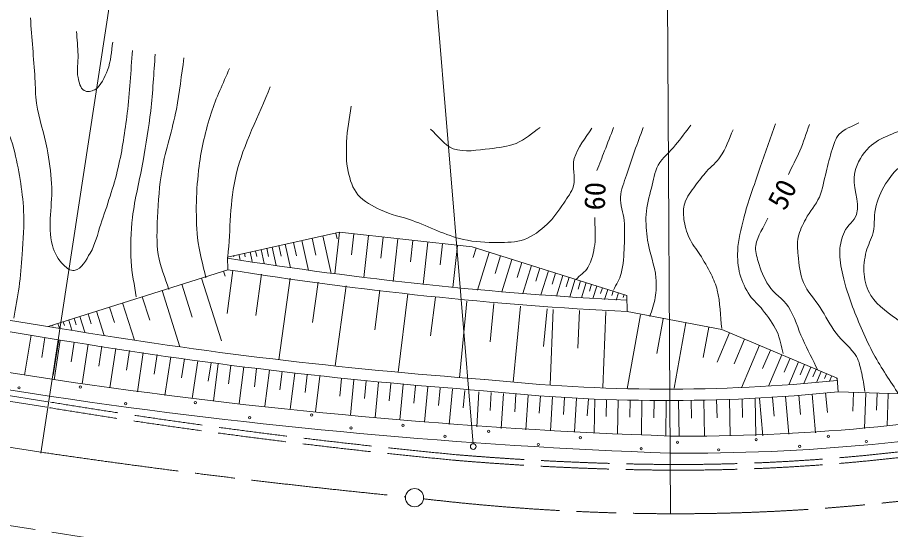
# Model space of a CAD drawing. Units: millimetres, scale not verified. Extents: x 40000 to 680000, y 20000 to 380000.
# Drawn here: x 234458 to 311257, y 271238 to 316295 of the extents above; entities that cross this region are included whole.
import ezdxf
from ezdxf.enums import TextEntityAlignment as Align

# ---------------------------------------------------------------- set-up
doc = ezdxf.new("R2010")
doc.units = ezdxf.units.MM
doc.header["$LTSCALE"] = 1000
doc.linetypes.add('CHAIN', pattern=[18.5, 12, -1.5, 3.5, -1.5])
doc.linetypes.add('DASHED', pattern=[7.5, 6, -1.5])
for name, color, linetype, lineweight in [('M-BGD', 7, 'Continuous', 13), ('M-BMK', 2, 'CHAIN', 13), ('M-BMK-SRVR', 3, 'Continuous', 13), ('M-STR-HTXT', 7, 'Continuous', 13), ('M-STR-STRC', 7, 'Continuous', 13)]:
    doc.layers.add(name, color=color, linetype=linetype, lineweight=lineweight)
doc.styles.add('ＭＳ ゴシック', font='')
doc.styles.get('ＭＳ ゴシック').set_extended_font_data('MS Gothic')

msp = doc.modelspace()

# ---------------------------------------------------------------- linework, layer by layer
at = {"layer": 'M-BGD'}
for p, q in [((262778, 297397), (252930, 295201)), ((262778, 297397), (262372, 293746)), ((262469, 297328), (262580, 296825)), ((274455, 296099), (262778, 297397)), ((264055, 297255), (263851, 295417)), ((190117, 296631), (238385, 288902)), ((258740, 296507), (259000, 295328)), ((259471, 296668), (260050, 294039)), ((260391, 296871), (260718, 295386)), ((261311, 297073), (262040, 293764)), ((265333, 297113), (264922, 293412)), ((266628, 296969), (266421, 295106)), ((267923, 296825), (267506, 293074)), ((269236, 296679), (269027, 294803)), ((270549, 296533), (270133, 292795)), ((189984, 295733), (238225, 287915)), ((255405, 295772), (255518, 295256)), ((255893, 295880), (256164, 294649)), ((256381, 295987), (256539, 295272)), ((256870, 296095), (257228, 294467)), ((257439, 296220), (257644, 295291)), ((258009, 296346), (258469, 294258)), ((271857, 296388), (271650, 294526)), ((273165, 296242), (272753, 292533)), ((288063, 291840), (274455, 296099)), ((274798, 295992), (274541, 295168)), ((252930, 295201), (252963, 294103)), ((252963, 295234), (252972, 295194)), ((253452, 295342), (253478, 295222)), ((253940, 295449), (254036, 295012)), ((254428, 295557), (254498, 295239)), ((254916, 295664), (255100, 294830)), ((275960, 295628), (274921, 292310)), ((276959, 295315), (276476, 293772)), ((277959, 295003), (277065, 292147)), ((278819, 294733), (278403, 293405)), ((279679, 294464), (278910, 292007)), ((280419, 294233), (280061, 293090)), ((252963, 294103), (237165, 289099)), ((252576, 293980), (252722, 293519)), ((253416, 294041), (252894, 290237)), ((255927, 293696), (255430, 290075)), ((281159, 294001), (280497, 291887)), ((281794, 293802), (281487, 292819)), ((282430, 293603), (281862, 291786)), ((282976, 293432), (282712, 292588)), ((181930, 293150), (237675, 284426)), ((248910, 292819), (249826, 289927)), ((250645, 293369), (252392, 287852)), ((258438, 293352), (257453, 286177)), ((260902, 293014), (260414, 289460)), ((263366, 292676), (262400, 285636)), ((283522, 293262), (283034, 291702)), ((283999, 293112), (283773, 292389)), ((284476, 292963), (284059, 291629)), ((284953, 292814), (284762, 292203)), ((285430, 292664), (285083, 291555)), ((179405, 292027), (237443, 282944)), ((247175, 292270), (248745, 287313)), ((266338, 292298), (265901, 288799)), ((268800, 291990), (267934, 285057)), ((285908, 292515), (285752, 292017)), ((286385, 292366), (286108, 291482)), ((286862, 292216), (286741, 291831)), ((287339, 292067), (287133, 291408)), ((287816, 291918), (287731, 291644)), ((288096, 290410), (288063, 291840)), ((243705, 291171), (244739, 287905)), ((245440, 291720), (246094, 289656)), ((271227, 291687), (270800, 288268)), ((273990, 291341), (273339, 284597)), ((276350, 291114), (276026, 287755)), ((241419, 290447), (242092, 288322)), ((242562, 290809), (242989, 289461)), ((278711, 290886), (278065, 284195)), ((281052, 290660), (280733, 287345)), ((281575, 290610), (281305, 283983)), ((283894, 290515), (283758, 287188)), ((286214, 290420), (285941, 283737)), ((296413, 288846), (288096, 290410)), ((238965, 289669), (239249, 288771)), ((239448, 289823), (239629, 289253)), ((239932, 289976), (240370, 288594)), ((240675, 290211), (240953, 289335)), ((289254, 290135), (288082, 283624)), ((291258, 289774), (290708, 286714)), ((237535, 289217), (237564, 289124)), ((238011, 289368), (238145, 288945)), ((238488, 289519), (238593, 289188)), ((293263, 289413), (292232, 283687)), ((295267, 289053), (294787, 286386)), ((306560, 284554), (296413, 288846)), ((235650, 288332), (235083, 284832)), ((236875, 288133), (236592, 286387)), ((297102, 288555), (296011, 285977)), ((298409, 288002), (297490, 285829)), ((238100, 287935), (237595, 284817)), ((238225, 287915), (237698, 284424)), ((239446, 287730), (239183, 285988)), ((240668, 287546), (240142, 284067)), ((241885, 287362), (241623, 285626)), ((299716, 287449), (298136, 283714)), ((243103, 287178), (242579, 283712)), ((244316, 286994), (244054, 285264)), ((245529, 286811), (245007, 283357)), ((246738, 286629), (246477, 284904)), ((300701, 287033), (300009, 285395)), ((301687, 286616), (300521, 283861)), ((247947, 286446), (247433, 283042)), ((249138, 286266), (248885, 284589)), ((250330, 286086), (249830, 282781)), ((251486, 285911), (251240, 284282)), ((252098, 285819), (251701, 282577)), ((302420, 286305), (301899, 285074)), ((303154, 285995), (302302, 283980)), ((303698, 285765), (303312, 284853)), ((253233, 285680), (253035, 284066)), ((254368, 285541), (253974, 282329)), ((255492, 285403), (255296, 283805)), ((256616, 285266), (256226, 282083)), ((257730, 285129), (257536, 283545)), ((258843, 284993), (258457, 281840)), ((304242, 285535), (303627, 284082)), ((304702, 285340), (304422, 284679)), ((305163, 285146), (304754, 284179)), ((305623, 284951), (305441, 284519)), ((259947, 284858), (259755, 283289)), ((261050, 284723), (260668, 281603)), ((262966, 284517), (262817, 282965)), ((264052, 284412), (263755, 281311)), ((265138, 284308), (264989, 282759)), ((266223, 284204), (265926, 281106)), ((306084, 284756), (305884, 284284)), ((306544, 284561), (306518, 284499)), ((306660, 283357), (306560, 284554)), ((267307, 284100), (267159, 282552)), ((268392, 283996), (268095, 280902)), ((269475, 283892), (269326, 282346)), ((270558, 283788), (270261, 280697)), ((271640, 283684), (271491, 282140)), ((272721, 283581), (272425, 280493)), ((273802, 283477), (273654, 281934)), ((275054, 283357), (274852, 280264)), ((276137, 283286), (276035, 281724)), ((277219, 283215), (277017, 280114)), ((278305, 283144), (278204, 281605)), ((279390, 283073), (279190, 280018)), ((280460, 283003), (280361, 281487)), ((281529, 282934), (281332, 279922)), ((282583, 282865), (282486, 281370)), ((283637, 282796), (283443, 279828)), ((284676, 282728), (284579, 281255)), ((285235, 282691), (285189, 279751)), ((286264, 282675), (286241, 281192)), ((287293, 282659), (287246, 279664)), ((288341, 282643), (288317, 281131)), ((289389, 282627), (289342, 279575)), ((293722, 282629), (293756, 281051)), ((294834, 282653), (294902, 279477)), ((295959, 282677), (295993, 281079)), ((297084, 282701), (297153, 279486)), ((298210, 282725), (298244, 281108)), ((299335, 282749), (299405, 279494)), ((299740, 282758), (300022, 279496)), ((300882, 282857), (301025, 281202)), ((302023, 282955), (302312, 279617)), ((303192, 283057), (303337, 281372)), ((304360, 283158), (304654, 279759)), ((305550, 283261), (305698, 281546)), ((325990, 282758), (306660, 283357)), ((307991, 283306), (307928, 281657)), ((309085, 283264), (308966, 280137)), ((310072, 283227), (310015, 281740)), ((311059, 283189), (310951, 280370)), ((290458, 282610), (290434, 281070)), ((291526, 282594), (291477, 279484)), ((292611, 282605), (292678, 279469))]:
    msp.add_line(p, q, dxfattribs=at)
at = {"layer": 'M-BGD', "linetype": 'DASHED'}
for p, q in [((179327, 291533), (237366, 282450)), ((179250, 291039), (237289, 281956)), ((170796, 281430), (275861, 264995))]:
    msp.add_line(p, q, dxfattribs=at)
at = {"layer": 'M-BGD'}
msp.add_circle((274552, 278543), 250, dxfattribs=at)
for centre, radius, start, end in [((304798, 618271), 327286, 260.88178, 267.07069), ((304798, 618271), 328286, 260.91524, 267.0837), ((304806, 686241), 402853, 260.51067, 265.83205), ((304806, 686241), 403853, 260.51067, 265.83205), ((309035, 765708), 486543, 261.56474, 267.98267), ((291532, 431904), 148316, 263.81839, 275.81511), ((291532, 431904), 149316, 263.81839, 275.81511), ((309035, 765708), 488043, 261.56474, 267.98267), ((293537, 446747), 167288, 269.42903, 281.21642), ((293537, 446747), 168788, 269.42903, 281.52278)]:
    msp.add_arc(centre, radius, start, end, dxfattribs=at)
at = {"layer": 'M-BGD', "linetype": 'DASHED'}
for centre, radius, start, end in [((292484, 448463), 172003, 269.7644, 285.6061), ((292484, 448463), 171503, 269.7644, 285.6061), ((322727, 801111), 526138, 260.65408, 264.57675), ((322727, 801111), 525638, 260.65408, 264.57675), ((293812, 524222), 247770, 265.18297, 269.52881), ((293812, 524222), 247270, 265.18297, 269.52881)]:
    msp.add_arc(centre, radius, start, end, dxfattribs=at)
at = {"layer": 'M-BGD'}
for points, knots in [([(234133, 289844), (234288, 290754), (234478, 291658), (234598, 292572), (234724, 293522), (234804, 294478), (234865, 295434), (234946, 296718), (235077, 298008), (234998, 299293), (234885, 301131), (234591, 302966), (234133, 304749), (233839, 305891), (233310, 306959), (232935, 308076), (232461, 309486), (232055, 310917), (231604, 312335), (231364, 313090), (230996, 313814), (230872, 314597), (230710, 315627), (230872, 316682), (230872, 317724)], [0, 0, 0, 0, 1, 1, 1, 2, 2, 2, 3, 3, 3, 4, 4, 4, 5, 5, 5, 6, 6, 6, 7, 7, 7, 8, 8, 8, 8]), ([(235597, 316260), (235730, 314486), (235875, 312712), (235996, 310937), (236045, 310206), (236023, 309467), (236129, 308741), (236326, 307389), (236816, 306094), (237060, 304749), (237244, 303737), (237387, 302715), (237460, 301688), (237589, 299874), (237045, 297986), (237526, 296232), (237702, 295590), (238040, 294959), (238524, 294502), (238777, 294264), (239114, 293973), (239456, 294036), (240135, 294162), (240494, 294977), (240853, 295567), (241320, 296334), (241498, 297244), (241785, 298095), (242341, 299744), (242916, 301392), (243315, 303086), (243686, 304661), (243912, 306270), (244114, 307876), (244343, 309710), (244424, 311558), (244579, 313399)], [0, 0, 0, 0, 1, 1, 1, 2, 2, 2, 3, 3, 3, 4, 4, 4, 5, 5, 5, 6, 6, 6, 7, 7, 7, 8, 8, 8, 9, 9, 9, 10, 10, 10, 11, 11, 11, 12, 12, 12, 12]), ([(239655, 315063), (239700, 314375), (239766, 313689), (239788, 313000), (239810, 312335), (239643, 311653), (239788, 311004), (239879, 310597), (239961, 310083), (240321, 309873), (240589, 309715), (240984, 309781), (241252, 309939), (241846, 310288), (242126, 311030), (242384, 311669), (242696, 312444), (242694, 313310), (242849, 314131)], [0, 0, 0, 0, 1, 1, 1, 2, 2, 2, 3, 3, 3, 4, 4, 4, 5, 5, 5, 6, 6, 6, 6]), ([(244912, 291707), (244757, 292750), (244506, 293783), (244446, 294835), (244373, 296120), (244439, 297415), (244579, 298694), (244764, 300376), (245229, 302016), (245511, 303684), (245758, 305144), (246006, 306605), (246176, 308076), (246368, 309734), (246442, 311403), (246575, 313066)], [0, 0, 0, 0, 1, 1, 1, 2, 2, 2, 3, 3, 3, 4, 4, 4, 5, 5, 5, 5]), ([(247773, 292373), (247463, 293393), (247009, 294380), (246842, 295434), (246671, 296507), (246735, 297608), (246775, 298694), (246827, 300097), (246945, 301501), (247174, 302886), (247472, 304685), (248095, 306418), (248439, 308209), (248726, 309706), (248882, 311226), (249104, 312734)], [0, 0, 0, 0, 1, 1, 1, 2, 2, 2, 3, 3, 3, 4, 4, 4, 5, 5, 5, 5]), ([(251034, 293371), (250790, 294546), (250412, 295702), (250302, 296897), (250108, 298996), (250176, 301127), (250435, 303219), (250630, 304799), (251020, 306358), (251499, 307876), (251924, 309224), (252564, 310494), (253096, 311802)], [0, 0, 0, 0, 1, 1, 1, 2, 2, 2, 3, 3, 3, 4, 4, 4, 4]), ([(252963, 295234), (253207, 297652), (253129, 300124), (253695, 302487), (254339, 305170), (255691, 307632), (256689, 310205)], [0, 0, 0, 0, 1, 1, 1, 2, 2, 2, 2]), ([(263809, 308475), (263676, 307433), (263450, 306398), (263410, 305348), (263377, 304482), (263350, 303597), (263543, 302753), (263709, 302026), (263933, 301265), (264408, 300690), (264917, 300073), (265686, 299711), (266404, 299359), (267286, 298928), (268273, 298755), (269199, 298428), (270694, 297900), (272110, 297114), (273657, 296764), (274656, 296539), (275694, 296484), (276718, 296498), (277499, 296509), (278313, 296496), (279047, 296764), (279797, 297039), (280456, 297552), (281043, 298095), (281623, 298631), (282067, 299302), (282507, 299958), (282833, 300445), (283215, 300924), (283372, 301489), (283585, 302258), (283221, 303115), (283438, 303884), (283716, 304869), (284458, 305658), (284968, 306546)], [0, 0, 0, 0, 1, 1, 1, 2, 2, 2, 3, 3, 3, 4, 4, 4, 5, 5, 5, 6, 6, 6, 7, 7, 7, 8, 8, 8, 9, 9, 9, 10, 10, 10, 11, 11, 11, 12, 12, 12, 13, 13, 13, 13]), ([(270796, 306479), (271461, 305902), (271967, 305057), (272792, 304749), (273789, 304377), (274926, 304644), (275986, 304749), (276774, 304827), (277582, 304915), (278315, 305215), (279100, 305537), (279734, 306146), (280444, 306612)], [0, 0, 0, 0, 1, 1, 1, 2, 2, 2, 3, 3, 3, 4, 4, 4, 4]), ([(285434, 302819), (285656, 303396), (285877, 303973), (286100, 304549), (286365, 305237), (286632, 305925), (286898, 306612)], [0, 0, 0, 0, 1, 1, 1, 2, 2, 2, 2]), ([(286898, 292306), (287120, 292794), (287421, 293253), (287564, 293770), (287777, 294545), (287785, 295363), (287830, 296166), (287871, 296918), (287890, 297676), (287830, 298428), (287774, 299122), (287459, 299795), (287497, 300491), (287533, 301157), (287830, 301783), (288029, 302420), (288470, 303833), (289005, 305215), (289493, 306612)], [0, 0, 0, 0, 1, 1, 1, 2, 2, 2, 3, 3, 3, 4, 4, 4, 5, 5, 5, 6, 6, 6, 6]), ([(290092, 289977), (290247, 290532), (290468, 291072), (290558, 291641), (290647, 292211), (290676, 292796), (290624, 293371), (290523, 294502), (290048, 295573), (289892, 296698), (289789, 297446), (289707, 298207), (289759, 298960), (289814, 299750), (290033, 300521), (290225, 301289), (290393, 301963), (290492, 302675), (290824, 303285), (291200, 303976), (291859, 304470), (292354, 305082), (292812, 305647), (293242, 306235), (293685, 306812)], [0, 0, 0, 0, 1, 1, 1, 2, 2, 2, 3, 3, 3, 4, 4, 4, 5, 5, 5, 6, 6, 6, 7, 7, 7, 8, 8, 8, 8]), ([(301803, 286717), (301625, 287360), (301545, 288039), (301271, 288647), (300954, 289347), (300475, 289966), (300006, 290576), (299662, 291025), (299186, 291368), (298875, 291840), (298499, 292412), (298190, 293043), (298010, 293704), (297829, 294370), (297780, 295076), (297811, 295766), (297853, 296735), (298105, 297687), (298343, 298627), (298715, 300096), (299257, 301517), (299740, 302953), (300190, 304289), (300672, 305614), (301137, 306945)], [0, 0, 0, 0, 1, 1, 1, 2, 2, 2, 3, 3, 3, 4, 4, 4, 5, 5, 5, 6, 6, 6, 7, 7, 7, 8, 8, 8, 8]), ([(302269, 302487), (302601, 303174), (302967, 303847), (303267, 304549), (303592, 305311), (303843, 306102), (304132, 306878)], [0, 0, 0, 0, 1, 1, 1, 2, 2, 2, 2]), ([(308989, 283390), (308900, 283922), (308849, 284462), (308723, 284987), (308603, 285485), (308508, 286005), (308257, 286451), (307810, 287246), (307001, 287779), (306461, 288514), (305935, 289227), (305542, 290030), (305063, 290776), (304588, 291516), (303934, 292158), (303599, 292972), (303290, 293724), (303212, 294557), (303134, 295367), (303083, 295897), (303029, 296442), (303134, 296964), (303247, 297529), (303535, 298048), (303799, 298561), (304145, 299234), (304694, 299797), (304997, 300491), (305300, 301186), (305398, 301954), (305596, 302686), (305775, 303351), (305897, 304034), (306128, 304683), (306291, 305141), (306400, 305653), (306727, 306013), (307173, 306507), (307880, 306679), (308457, 307011)], [0, 0, 0, 0, 1, 1, 1, 2, 2, 2, 3, 3, 3, 4, 4, 4, 5, 5, 5, 6, 6, 6, 7, 7, 7, 8, 8, 8, 9, 9, 9, 10, 10, 10, 11, 11, 11, 12, 12, 12, 13, 13, 13, 13]), ([(311983, 283124), (311251, 284299), (310436, 285427), (309788, 286650), (309071, 288001), (308462, 289411), (307924, 290842), (307582, 291755), (307265, 292684), (307059, 293637), (306909, 294336), (306754, 295052), (306793, 295766), (306825, 296336), (306959, 296909), (307193, 297430), (307447, 297997), (308082, 298364), (308257, 298960), (308608, 300153), (307825, 301480), (308124, 302686), (308328, 303506), (308776, 304301), (309388, 304882), (310381, 305825), (311828, 306124), (313048, 306745)], [0, 0, 0, 0, 1, 1, 1, 2, 2, 2, 3, 3, 3, 4, 4, 4, 5, 5, 5, 6, 6, 6, 7, 7, 7, 8, 8, 8, 9, 9, 9, 9]), ([(317373, 283190), (317218, 283767), (317154, 284376), (316907, 284920), (316643, 285503), (316257, 286030), (315843, 286517), (315293, 287163), (314643, 287720), (313980, 288247), (313392, 288715), (312708, 289049), (312116, 289512), (311201, 290228), (310154, 290865), (309521, 291840), (309167, 292388), (308991, 293055), (308923, 293704), (308852, 294369), (308975, 295048), (309122, 295700), (309252, 296275), (309588, 296789), (309721, 297363), (309903, 298146), (309769, 298985), (309987, 299759), (310200, 300513), (310543, 301241), (310985, 301888), (311366, 302445), (311804, 303004), (312383, 303352), (312876, 303648), (313476, 303734), (314046, 303818), (315231, 303992), (316443, 303826), (317639, 303884), (319350, 303966), (321074, 303995), (322763, 304283), (324460, 304573), (326072, 305243), (327753, 305614), (329007, 305891), (330267, 306168), (331546, 306279), (332385, 306353), (333252, 306463), (334074, 306279), (334888, 306098), (335625, 305649), (336337, 305215), (337674, 304400), (338754, 303213), (340063, 302354), (341399, 301476), (342726, 300492), (344255, 300025), (345490, 299647), (346826, 299782), (348114, 299692), (348934, 299635), (349758, 299483), (350576, 299559), (351599, 299654), (352562, 300091), (353570, 300291), (354142, 300405), (354718, 300587), (355300, 300557), (356262, 300507), (357132, 299839), (358095, 299825), (359574, 299803), (360978, 300491), (362420, 300823)], [0, 0, 0, 0, 1, 1, 1, 2, 2, 2, 3, 3, 3, 4, 4, 4, 5, 5, 5, 6, 6, 6, 7, 7, 7, 8, 8, 8, 9, 9, 9, 10, 10, 10, 11, 11, 11, 12, 12, 12, 13, 13, 13, 14, 14, 14, 15, 15, 15, 16, 16, 16, 17, 17, 17, 18, 18, 18, 19, 19, 19, 20, 20, 20, 21, 21, 21, 22, 22, 22, 23, 23, 23, 24, 24, 24, 25, 25, 25, 26, 26, 26, 26]), ([(296413, 288913), (296280, 290044), (296285, 291200), (296014, 292306), (295895, 292790), (295696, 293253), (295482, 293704), (295196, 294305), (294829, 294864), (294484, 295434), (294184, 295928), (293788, 296369), (293552, 296897), (293317, 297423), (293151, 297989), (293086, 298561), (293034, 299024), (293016, 299512), (293153, 299958), (293328, 300529), (293743, 300998), (294084, 301489), (294391, 301929), (294731, 302347), (295082, 302753), (295462, 303192), (295952, 303538), (296280, 304017), (296779, 304746), (297034, 305614), (297411, 306413)], [0, 0, 0, 0, 1, 1, 1, 2, 2, 2, 3, 3, 3, 4, 4, 4, 5, 5, 5, 6, 6, 6, 7, 7, 7, 8, 8, 8, 9, 9, 9, 10, 10, 10, 10]), ([(283571, 293238), (283926, 293593), (284378, 293872), (284636, 294302), (284992, 294899), (285134, 295611), (285235, 296299), (285351, 297089), (285235, 297896), (285235, 298694)], [0, 0, 0, 0, 1, 1, 1, 2, 2, 2, 3, 3, 3, 3]), ([(304864, 285253), (304420, 286162), (303959, 287064), (303533, 287981), (303094, 288927), (302842, 289972), (302269, 290842), (301803, 291550), (301003, 291997), (300539, 292706), (300114, 293353), (299819, 294090), (299607, 294835), (299478, 295287), (299343, 295766), (299407, 296232), (299528, 297098), (300117, 297829), (300472, 298627)], [0, 0, 0, 0, 1, 1, 1, 2, 2, 2, 3, 3, 3, 4, 4, 4, 5, 5, 5, 6, 6, 6, 6])]:
    msp.add_open_spline(points, degree=3, knots=knots, dxfattribs=at)
at = {"layer": 'M-BMK'}
msp.add_line((236717, 278017), (175235, 287732), dxfattribs=at)
for centre, radius, start, end in [((292352, 448901), 176274, 269.8894, 289.69678), ((334074, 941828), 670912, 261.6563, 264.39891), ((292432, 461054), 188427, 263.21856, 269.87203)]:
    msp.add_arc(centre, radius, start, end, dxfattribs=at)
at = {"layer": 'M-BMK-SRVR'}
msp.add_circle((269388, 274041), 800, dxfattribs=at)
at = {"layer": 'M-STR-HTXT'}
for p, q in [((236528, 277967), (244247, 328404)), ((291889, 272644), (291622, 322681))]:
    msp.add_line(p, q, dxfattribs=at)
for centre in [(234595, 283708), (239985, 283775), (243977, 282311), (250099, 282411), (254890, 281080), (260346, 281313), (268364, 280414), (263806, 280182), (275916, 279882), (272057, 279450), (280274, 278718), (283967, 279317), (292518, 278917), (299438, 279150), (305792, 279450), (309119, 278984), (289324, 278352), (296144, 278252), (303264, 278551)]:
    msp.add_circle(centre, 100, dxfattribs=at)
at = {"layer": 'M-STR-STRC'}
msp.add_line((274552, 278759), (270892, 322808), dxfattribs=at)

# ---------------------------------------------------------------- texts
at = {"layer": 'M-BGD', "style": 'ＭＳ ゴシック'}
for s, rotation, p in [('50', 62.549, (301722, 300733)), ('60', 88.083, (285248, 300570))]:
    msp.add_text(s, height=1833, rotation=rotation, dxfattribs=at).set_placement(p, align=Align.MIDDLE_CENTER)

doc.saveas('drawing.dxf')
